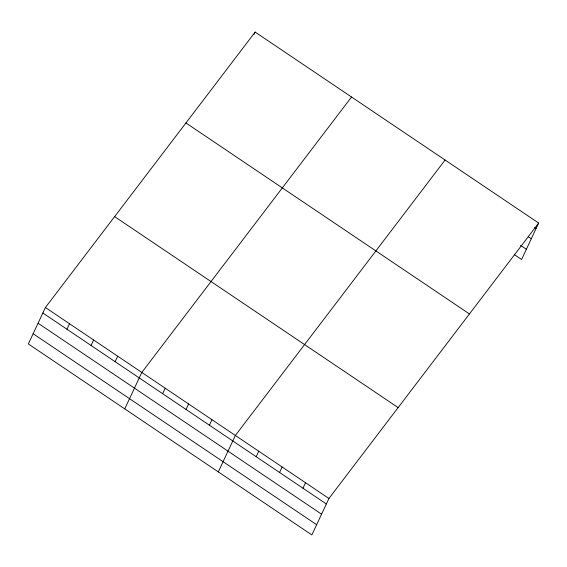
<?xml version="1.0" encoding="UTF-8"?>
<svg xmlns="http://www.w3.org/2000/svg" width="567" height="567" viewBox="0 0 567 567"><rect width="100%" height="100%" fill="white"/><g stroke="black" fill="none" stroke-linecap="round" stroke-linejoin="round"><path stroke-width="0.85" d="M45.417 307.512L28.35 343.949L311.857 534.929L328.924 498.492L538.65 223.051L255.143 32.071L45.417 307.512L328.924 498.492M66.949 329.236L69.514 323.75M91.046 345.466L93.612 339.98M254.044 34.417L255.143 32.071M115.144 361.703L117.709 356.218M124.74 408.885L141.807 372.448L351.54 97M162.63 393.689L165.195 388.204M186.019 409.445L188.591 403.959M209.407 425.2L211.98 419.715M218.295 471.907L235.369 435.47L445.095 160.022M256.185 456.711L258.758 451.226M279.574 472.467L282.146 466.981M302.962 488.222L305.535 482.737M538.65 223.051L521.583 259.488L514.269 254.562M534.617 227.551L536.077 228.536M528.373 236.779L531.293 238.75M520.52 245.334L526.367 249.267M185.933 122.968L469.441 313.948M114.626 216.615L398.133 407.595M42.851 312.998L326.351 503.978M38.067 323.211L321.567 514.191M33.134 333.736L316.641 524.716"/></g></svg>
